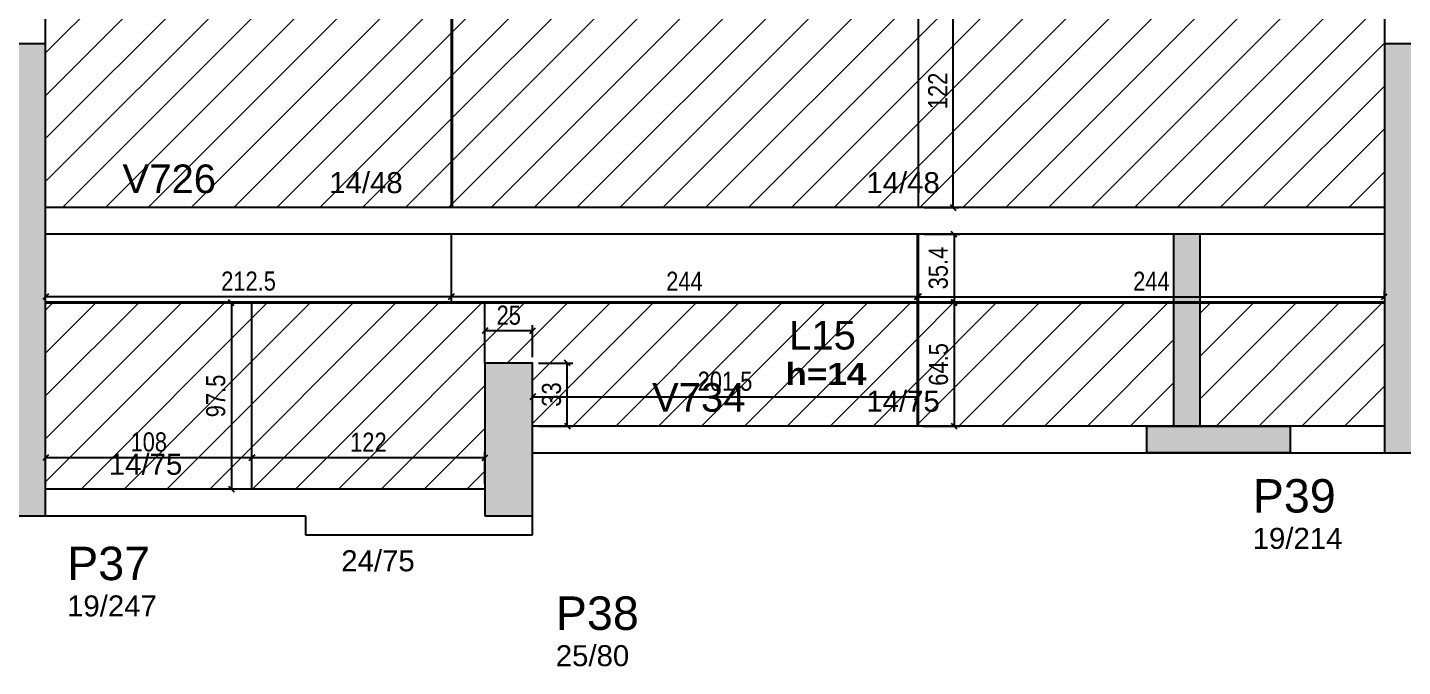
# Model space of a CAD drawing. Extents: x 3022 to 8661, y -614 to 3008.
# Drawn here: x 4846 to 5566, y 195 to 529 of the extents above; entities that cross this region are included whole.
import ezdxf

# ---------------------------------------------------------------- set-up
doc = ezdxf.new("R2010")
doc.units = 0
doc.header["$PDMODE"] = 34
for name, color, linetype in [('COTA', 241, 'Continuous'), ('MTH-DIM-PILAR', 3, 'Continuous'), ('MTH-DIM-VIGA', 3, 'Continuous'), ('MTH-FACE-VIGA', 7, 'Continuous'), ('MTH-LINHA-SEÇÃO', 16, 'Continuous'), ('MTH-PILAR-SEGUE', 5, 'Continuous'), ('MTH-SOMBRA21', 150, 'Continuous'), ('MTH-SOMBRA25', 253, 'Continuous'), ('MTH-TIT1-PILAR', 5, 'Continuous'), ('MTH-TIT1-VIGA', 5, 'Continuous'), ('MTH-TXT-NEGRITO', 5, 'Continuous'), ('Painéis', 200, 'Continuous')]:
    doc.layers.add(name, color=color, linetype=linetype)
doc.layers.add('Hachura', color=251, linetype='Continuous', lineweight=9)
doc.styles.add('COTA TECNICA', font='techl___.ttf', dxfattribs={"height": 10})
doc.styles.add('TQS_ARIAL', font='arial.ttf')
doc.styles.add('TQS_ARIAL_BLACK', font='ariblk.ttf')
doc.dimstyles.new('PAINEL', dxfattribs={"dimtxt": 10, "dimasz": 3, "dimexe": 3, "dimexo": 3, "dimgap": 3, "dimtad": 1, "dimdec": 1, "dimzin": 12, "dimdsep": 46, "dimtxsty": 'COTA TECNICA', "dimblk1": 'OBLIQUE', "dimblk2": 'OBLIQUE', "dimsah": 1, "dimcen": 0.9, "dimclrd": 4, "dimclre": 4, "dimclrt": 240, "dimadec": 1, "dimazin": 3, "dimtfac": 1, "dimtdec": 1, "dimtmove": 0, "dimatfit": 3, "dimfxl": 1, "dimtolj": 1, "dimtzin": 12, "dimarcsym": 0})
pattern_1 = [(45, (1084.576, 0), (-11.22532, 11.22532), [])]

# ---------------------------------------------------------------- blocks, each defined once
blk = doc.blocks.new('_Oblique')
at = {"color": 0, "linetype": 'ByBlock', "lineweight": -2}
blk.add_line((-0.5, -0.5), (0.5, 0.5), dxfattribs=at)
blk = doc.blocks.new('*D1350')
at = {"layer": 'COTA', "color": 4, "lineweight": -2, "transparency": 16777216}
for p, q in [((5315.64, 556.75), (5333.82, 556.75)), ((5330.82, 434.75), (5330.82, 556.75)), ((5315.64, 434.75), (5333.82, 434.75))]:
    blk.add_line(p, q, dxfattribs=at)
at = {"layer": 'Defpoints', "color": 0, "transparency": 16777216}
for p in [(5312.64, 556.75), (5330.82, 556.75), (5312.64, 434.75)]:
    blk.add_point(p, dxfattribs=at)
at = {"layer": 'COTA', "color": 4, "lineweight": -2, "transparency": 16777216, "xscale": 3, "yscale": 3, "zscale": 3}
for p, rotation in [((5330.82, 556.75), 90), ((5330.82, 434.75), 270)]:
    blk.add_blockref('_Oblique', p, dxfattribs=dict(at, rotation=rotation))
at = {"layer": 'COTA', "color": 240, "transparency": 16777216, "insert": (5322.76, 495.75), "char_height": 10, "attachment_point": 5, "rotation": 90, "style": 'COTA TECNICA'}
blk.add_mtext('\\A1;122', dxfattribs=at)
blk = doc.blocks.new('*D1370')
at = {"layer": 'COTA', "color": 4, "lineweight": -2, "transparency": 16777216}
for p, q in [((4855.64, 290.35), (4855.64, 306.85)), ((4855.64, 303.85), (4963.64, 303.85)), ((4963.64, 290.35), (4963.64, 306.85))]:
    blk.add_line(p, q, dxfattribs=at)
at = {"layer": 'Defpoints', "color": 0, "transparency": 16777216}
for p in [(4963.64, 303.85), (4855.64, 287.35), (4963.64, 287.35)]:
    blk.add_point(p, dxfattribs=at)
at = {"layer": 'COTA', "color": 4, "lineweight": -2, "transparency": 16777216, "xscale": 3, "yscale": 3, "zscale": 3, "rotation": 180}
blk.add_blockref('_Oblique', (4855.64, 303.85), dxfattribs=at)
at = {"layer": 'COTA', "color": 4, "lineweight": -2, "transparency": 16777216, "xscale": 3, "yscale": 3, "zscale": 3}
blk.add_blockref('_Oblique', (4963.64, 303.85), dxfattribs=at)
at = {"layer": 'COTA', "color": 240, "transparency": 16777216, "insert": (4909.64, 311.98), "char_height": 10, "attachment_point": 5, "style": 'COTA TECNICA'}
blk.add_mtext('\\A1;108', dxfattribs=at)
blk = doc.blocks.new('*D1371')
at = {"layer": 'COTA', "color": 4, "lineweight": -2, "transparency": 16777216}
for p, q in [((4963.64, 290.35), (4963.64, 306.85)), ((4963.64, 303.85), (5085.64, 303.85)), ((5085.64, 290.35), (5085.64, 306.85))]:
    blk.add_line(p, q, dxfattribs=at)
at = {"layer": 'Defpoints', "color": 0, "transparency": 16777216}
for p in [(5085.64, 303.85), (4963.64, 287.35), (5085.64, 287.35)]:
    blk.add_point(p, dxfattribs=at)
at = {"layer": 'COTA', "color": 4, "lineweight": -2, "transparency": 16777216, "xscale": 3, "yscale": 3, "zscale": 3, "rotation": 180}
blk.add_blockref('_Oblique', (4963.64, 303.85), dxfattribs=at)
at = {"layer": 'COTA', "color": 4, "lineweight": -2, "transparency": 16777216, "xscale": 3, "yscale": 3, "zscale": 3}
blk.add_blockref('_Oblique', (5085.64, 303.85), dxfattribs=at)
at = {"layer": 'COTA', "color": 240, "transparency": 16777216, "insert": (5024.64, 311.91), "char_height": 10, "attachment_point": 5, "style": 'COTA TECNICA'}
blk.add_mtext('\\A1;122', dxfattribs=at)
blk = doc.blocks.new('*D1372')
at = {"layer": 'COTA', "color": 4, "lineweight": -2, "transparency": 16777216}
for p, q in [((4960.64, 384.85), (4949.88, 384.85)), ((4952.88, 384.85), (4952.88, 287.35)), ((4960.64, 287.35), (4949.88, 287.35))]:
    blk.add_line(p, q, dxfattribs=at)
at = {"layer": 'Defpoints', "color": 0, "transparency": 16777216}
for p in [(4963.64, 384.85), (4952.88, 287.35), (4963.64, 287.35)]:
    blk.add_point(p, dxfattribs=at)
at = {"layer": 'COTA', "color": 4, "lineweight": -2, "transparency": 16777216, "xscale": 3, "yscale": 3, "zscale": 3}
for p, rotation in [((4952.88, 384.85), 90), ((4952.88, 287.35), 270)]:
    blk.add_blockref('_Oblique', p, dxfattribs=dict(at, rotation=rotation))
at = {"layer": 'COTA', "color": 240, "transparency": 16777216, "insert": (4944.74, 336.1), "char_height": 10, "attachment_point": 5, "rotation": 90, "style": 'COTA TECNICA'}
blk.add_mtext('\\A1;97.5', dxfattribs=at)
blk = doc.blocks.new('*D1373')
at = {"layer": 'COTA', "color": 4, "lineweight": -2, "transparency": 16777216}
for p, q in [((5312.64, 387.85), (5312.64, 391.07)), ((5556.64, 387.85), (5556.64, 391.07)), ((5312.64, 388.07), (5556.64, 388.07))]:
    blk.add_line(p, q, dxfattribs=at)
at = {"layer": 'Defpoints', "color": 0, "transparency": 16777216}
for p in [(5312.64, 384.85), (5556.64, 388.07), (5556.64, 384.85)]:
    blk.add_point(p, dxfattribs=at)
at = {"layer": 'COTA', "color": 4, "lineweight": -2, "transparency": 16777216, "xscale": 3, "yscale": 3, "zscale": 3, "rotation": 180}
blk.add_blockref('_Oblique', (5312.64, 388.07), dxfattribs=at)
at = {"layer": 'COTA', "color": 4, "lineweight": -2, "transparency": 16777216, "xscale": 3, "yscale": 3, "zscale": 3}
blk.add_blockref('_Oblique', (5556.64, 388.07), dxfattribs=at)
at = {"layer": 'COTA', "color": 240, "transparency": 16777216, "insert": (5434.64, 396.14), "char_height": 10, "attachment_point": 5, "style": 'COTA TECNICA'}
blk.add_mtext('\\A1;244', dxfattribs=at)
blk = doc.blocks.new('*D1374')
at = {"layer": 'COTA', "color": 4, "lineweight": -2, "transparency": 16777216}
for p, q in [((5068.14, 388.35), (5068.14, 391.07)), ((5312.14, 388.35), (5312.14, 391.07)), ((5312.14, 388.07), (5068.14, 388.07))]:
    blk.add_line(p, q, dxfattribs=at)
at = {"layer": 'Defpoints', "color": 0, "transparency": 16777216}
for p in [(5068.14, 388.07), (5068.14, 385.35), (5312.14, 385.35)]:
    blk.add_point(p, dxfattribs=at)
at = {"layer": 'COTA', "color": 4, "lineweight": -2, "transparency": 16777216, "xscale": 3, "yscale": 3, "zscale": 3, "rotation": 180}
blk.add_blockref('_Oblique', (5068.14, 388.07), dxfattribs=at)
at = {"layer": 'COTA', "color": 4, "lineweight": -2, "transparency": 16777216, "xscale": 3, "yscale": 3, "zscale": 3}
blk.add_blockref('_Oblique', (5312.14, 388.07), dxfattribs=at)
at = {"layer": 'COTA', "color": 240, "transparency": 16777216, "insert": (5190.14, 396.14), "char_height": 10, "attachment_point": 5, "style": 'COTA TECNICA'}
blk.add_mtext('\\A1;244', dxfattribs=at)
blk = doc.blocks.new('*D1375')
at = {"layer": 'COTA', "color": 4, "lineweight": -2, "transparency": 16777216}
for p, q in [((4855.64, 388.35), (4855.64, 391.07)), ((5068.14, 388.35), (5068.14, 391.07)), ((5068.14, 388.07), (4855.64, 388.07))]:
    blk.add_line(p, q, dxfattribs=at)
at = {"layer": 'Defpoints', "color": 0, "transparency": 16777216}
for p in [(4855.64, 388.07), (4855.64, 385.35), (5068.14, 385.35)]:
    blk.add_point(p, dxfattribs=at)
at = {"layer": 'COTA', "color": 4, "lineweight": -2, "transparency": 16777216, "xscale": 3, "yscale": 3, "zscale": 3, "rotation": 180}
blk.add_blockref('_Oblique', (4855.64, 388.07), dxfattribs=at)
at = {"layer": 'COTA', "color": 4, "lineweight": -2, "transparency": 16777216, "xscale": 3, "yscale": 3, "zscale": 3}
blk.add_blockref('_Oblique', (5068.14, 388.07), dxfattribs=at)
at = {"layer": 'COTA', "color": 240, "transparency": 16777216, "insert": (4961.89, 396.18), "char_height": 10, "attachment_point": 5, "style": 'COTA TECNICA'}
blk.add_mtext('\\A1;212.5', dxfattribs=at)
blk = doc.blocks.new('*D1376')
at = {"layer": 'COTA', "color": 4, "lineweight": -2, "transparency": 16777216}
for p, q in [((5085.64, 356.35), (5085.64, 373.22)), ((5110.64, 370.22), (5085.64, 370.22)), ((5110.64, 356.35), (5110.64, 373.22))]:
    blk.add_line(p, q, dxfattribs=at)
at = {"layer": 'Defpoints', "color": 0, "transparency": 16777216}
for p in [(5085.64, 370.22), (5085.64, 353.35), (5110.64, 353.35)]:
    blk.add_point(p, dxfattribs=at)
at = {"layer": 'COTA', "color": 4, "lineweight": -2, "transparency": 16777216, "xscale": 3, "yscale": 3, "zscale": 3, "rotation": 180}
blk.add_blockref('_Oblique', (5085.64, 370.22), dxfattribs=at)
at = {"layer": 'COTA', "color": 4, "lineweight": -2, "transparency": 16777216, "xscale": 3, "yscale": 3, "zscale": 3}
blk.add_blockref('_Oblique', (5110.64, 370.22), dxfattribs=at)
at = {"layer": 'COTA', "color": 240, "transparency": 16777216, "insert": (5098.14, 378.33), "char_height": 10, "attachment_point": 5, "style": 'COTA TECNICA'}
blk.add_mtext('\\A1;25', dxfattribs=at)
blk = doc.blocks.new('*D1377')
at = {"layer": 'COTA', "color": 4, "lineweight": -2, "transparency": 16777216}
for p, q in [((5113.64, 353.35), (5131.77, 353.35)), ((5128.77, 320.35), (5128.77, 353.35)), ((5113.64, 320.35), (5131.77, 320.35))]:
    blk.add_line(p, q, dxfattribs=at)
at = {"layer": 'Defpoints', "color": 0, "transparency": 16777216}
for p in [(5110.64, 353.35), (5128.77, 353.35), (5110.64, 320.35)]:
    blk.add_point(p, dxfattribs=at)
at = {"layer": 'COTA', "color": 4, "lineweight": -2, "transparency": 16777216, "xscale": 3, "yscale": 3, "zscale": 3}
for p, rotation in [((5128.77, 353.35), 90), ((5128.77, 320.35), 270)]:
    blk.add_blockref('_Oblique', p, dxfattribs=dict(at, rotation=rotation))
at = {"layer": 'COTA', "color": 240, "transparency": 16777216, "insert": (5120.55, 336.85), "char_height": 10, "attachment_point": 5, "rotation": 90, "style": 'COTA TECNICA'}
blk.add_mtext('\\A1;33', dxfattribs=at)
blk = doc.blocks.new('*D1378')
at = {"layer": 'COTA', "color": 4, "lineweight": -2, "transparency": 16777216}
for p, q in [((5110.64, 323.35), (5110.64, 338.66)), ((5312.14, 323.35), (5312.14, 338.66)), ((5110.64, 335.66), (5312.14, 335.66))]:
    blk.add_line(p, q, dxfattribs=at)
at = {"layer": 'Defpoints', "color": 0, "transparency": 16777216}
for p in [(5312.14, 335.66), (5110.64, 320.35), (5312.14, 320.35)]:
    blk.add_point(p, dxfattribs=at)
at = {"layer": 'COTA', "color": 4, "lineweight": -2, "transparency": 16777216, "xscale": 3, "yscale": 3, "zscale": 3, "rotation": 180}
blk.add_blockref('_Oblique', (5110.64, 335.66), dxfattribs=at)
at = {"layer": 'COTA', "color": 4, "lineweight": -2, "transparency": 16777216, "xscale": 3, "yscale": 3, "zscale": 3}
blk.add_blockref('_Oblique', (5312.14, 335.66), dxfattribs=at)
at = {"layer": 'COTA', "color": 240, "transparency": 16777216, "insert": (5211.39, 343.77), "char_height": 10, "attachment_point": 5, "style": 'COTA TECNICA'}
blk.add_mtext('\\A1;201.5', dxfattribs=at)
blk = doc.blocks.new('*D1379')
at = {"layer": 'COTA', "color": 4, "lineweight": -2, "transparency": 16777216}
for p, q in [((5315.64, 420.75), (5334.31, 420.75)), ((5331.31, 420.75), (5331.31, 385.35)), ((5315.64, 385.35), (5334.31, 385.35))]:
    blk.add_line(p, q, dxfattribs=at)
at = {"layer": 'Defpoints', "color": 0, "transparency": 16777216}
for p in [(5312.64, 420.75), (5312.64, 385.35), (5331.31, 385.35)]:
    blk.add_point(p, dxfattribs=at)
at = {"layer": 'COTA', "color": 4, "lineweight": -2, "transparency": 16777216, "xscale": 3, "yscale": 3, "zscale": 3}
for p, rotation in [((5331.31, 420.75), 90), ((5331.31, 385.35), 270)]:
    blk.add_blockref('_Oblique', p, dxfattribs=dict(at, rotation=rotation))
at = {"layer": 'COTA', "color": 240, "transparency": 16777216, "insert": (5323.09, 403.05), "char_height": 10, "attachment_point": 5, "rotation": 90, "style": 'COTA TECNICA'}
blk.add_mtext('\\A1;35.4', dxfattribs=at)
blk = doc.blocks.new('*D1380')
at = {"layer": 'COTA', "color": 4, "lineweight": -2, "transparency": 16777216}
for p, q in [((5315.64, 384.85), (5334.31, 384.85)), ((5331.31, 384.85), (5331.31, 320.35)), ((5315.14, 320.35), (5334.31, 320.35))]:
    blk.add_line(p, q, dxfattribs=at)
at = {"layer": 'Defpoints', "color": 0, "transparency": 16777216}
for p in [(5312.64, 384.85), (5312.14, 320.35), (5331.31, 320.35)]:
    blk.add_point(p, dxfattribs=at)
at = {"layer": 'COTA', "color": 4, "lineweight": -2, "transparency": 16777216, "xscale": 3, "yscale": 3, "zscale": 3}
for p, rotation in [((5331.31, 384.85), 90), ((5331.31, 320.35), 270)]:
    blk.add_blockref('_Oblique', p, dxfattribs=dict(at, rotation=rotation))
at = {"layer": 'COTA', "color": 240, "transparency": 16777216, "insert": (5323.2, 352.6), "char_height": 10, "attachment_point": 5, "rotation": 90, "style": 'COTA TECNICA'}
blk.add_mtext('\\A1;64.5', dxfattribs=at)

msp = doc.modelspace()

# ---------------------------------------------------------------- hatches: boundary and pattern name
at = {"layer": 'Hachura', "linetype": 'ByBlock'}
h = msp.add_hatch(dxfattribs=at)
h.set_pattern_fill('ANSI31', color=256, scale=5)
h.set_pattern_definition(pattern_1)
h.paths.add_polyline_path([(5068.14, 987.35), (5068.14, 1109.35), (4989.25, 1109.35), (4989.25, 1059.35), (4973.25, 1059.35), (4973.25, 1109.35), (4855.64, 1109.35), (4855.64, 987.35)])
h.paths.add_polyline_path([(5312.64, 987.35), (5312.64, 1109.35), (5068.64, 1109.35), (5068.64, 987.35)])
h.paths.add_polyline_path([(5446.24, 1059.35), (5446.24, 1109.35), (5444.24, 1109.35), (5312.64, 1109.35), (5312.64, 987.35), (5556.64, 987.35), (5556.64, 1109.35), (5460.24, 1109.35), (5460.24, 1059.35)])
h.paths.add_polyline_path([(5556.64, 784.35), (5556.64, 847.26), (5510.64, 847.26), (5510.64, 863.26), (5556.64, 863.26), (5556.64, 906.35), (5312.64, 906.35), (5312.64, 784.35)])
h.paths.add_polyline_path([(5312.64, 906.35), (5068.64, 906.35), (5068.64, 784.35), (5312.64, 784.35)])
h.paths.add_polyline_path([(4855.64, 906.35), (4855.64, 863.26), (4901.64, 863.26), (4901.64, 847.26), (4855.64, 847.26), (4855.64, 800.26), (4855.64, 784.35), (5068.14, 784.35), (5068.14, 906.35)])
h.paths.add_polyline_path([(4855.64, 703.85), (4855.64, 581.85), (5068.14, 581.85), (5068.14, 703.85)])
h.paths.add_polyline_path([(5068.64, 703.85), (5068.64, 581.85), (5312.64, 581.85), (5312.64, 703.85)])
h.paths.add_polyline_path([(5312.64, 703.85), (5312.64, 581.85), (5556.64, 581.85), (5556.64, 703.85)])
h.paths.add_polyline_path([(5312.64, 556.75), (5312.64, 434.75), (5556.64, 434.75), (5556.64, 520.35), (5556.64, 556.75)])
h.paths.add_polyline_path([(5068.64, 556.75), (5068.64, 434.75), (5312.64, 434.75), (5312.64, 556.75)])
h.paths.add_polyline_path([(4855.64, 556.75), (4855.64, 520.35), (4855.64, 434.75), (5068.14, 434.75), (5068.14, 556.75)])
h = msp.add_hatch(dxfattribs=at)
h.set_pattern_fill('ANSI31', color=256, scale=5)
h.set_pattern_definition(pattern_1)
h.paths.add_polyline_path([(4855.64, 287.35), (4855.64, 384.85), (4963.64, 384.85), (4963.64, 287.35)])
h.paths.add_polyline_path([(5085.64, 287.35), (4963.64, 287.35), (4963.64, 384.85), (5085.64, 384.85), (5085.64, 353.35)])
h.paths.add_polyline_path([(5312.14, 384.85), (5312.14, 320.35), (5110.64, 320.35), (5110.64, 353.35), (5085.64, 353.35), (5085.64, 384.85)])
h.paths.add_polyline_path([(5446.24, 384.85), (5446.24, 320.35), (5432.24, 320.35), (5312.64, 320.35), (5312.64, 384.85)])
h.paths.add_polyline_path([(5556.64, 384.85), (5556.64, 320.35), (5460.24, 320.35), (5460.24, 384.85)])

# ---------------------------------------------------------------- linework, layer by layer
at = {"layer": 'MTH-FACE-VIGA', "linetype": 'Continuous'}
for p, q in [((4855.64, 520.35), (4855.64, 963.35)), ((5556.64, 963.35), (5556.64, 520.35)), ((5556.64, 434.75), (4855.64, 434.75)), ((5556.64, 420.75), (4855.64, 420.75)), ((5556.64, 320.35), (5110.64, 320.35)), ((5110.64, 306.35), (5556.64, 306.35)), ((5085.64, 287.35), (4855.64, 287.35)), ((4855.64, 273.35), (4991.64, 273.35)), ((4991.64, 273.35), (4991.64, 263.35)), ((5110.64, 263.35), (5110.64, 273.35)), ((4991.64, 263.35), (5110.64, 263.35))]:
    msp.add_line(p, q, dxfattribs=at)
at = {"layer": 'MTH-LINHA-SEÇÃO', "linetype": 'Continuous'}
for points in [[(5446.24, 420.75), (5446.24, 320.35), (5460.24, 320.35), (5460.24, 420.75), (5446.24, 420.75)], [(5507.24, 306.35), (5432.24, 306.35), (5432.24, 320.35), (5507.24, 320.35), (5507.24, 306.35)]]:
    msp.add_lwpolyline(points, dxfattribs=at)
at = {"layer": 'MTH-PILAR-SEGUE', "linetype": 'Continuous'}
for points in [[(4836.64, 273.35), (4855.64, 273.35), (4855.64, 520.35), (4836.64, 520.35), (4836.64, 273.35)], [(5556.64, 306.35), (5575.64, 306.35), (5575.64, 520.35), (5556.64, 520.35), (5556.64, 306.35)], [(5085.64, 273.35), (5110.64, 273.35), (5110.64, 353.35), (5085.64, 353.35), (5085.64, 273.35)]]:
    msp.add_lwpolyline(points, dxfattribs=at)
at = {"layer": 'MTH-SOMBRA21', "linetype": 'Continuous'}
for points in [[(5446.24, 420.75), (5446.24, 320.35), (5460.24, 320.35)], [(5446.24, 420.75), (5460.24, 320.35), (5460.24, 420.75)], [(5507.24, 306.35), (5432.24, 306.35), (5432.24, 320.35)], [(5507.24, 306.35), (5432.24, 320.35), (5507.24, 320.35)], [(5507.24, 306.35), (5507.24, 320.35), (5507.24, 306.35)]]:
    msp.add_solid(points, dxfattribs=at)
at = {"layer": 'MTH-SOMBRA25', "linetype": 'Continuous'}
for points in [[(4836.64, 273.35), (4855.64, 273.35), (4855.64, 520.35)], [(4836.64, 273.35), (4855.64, 520.35), (4836.64, 520.35)], [(5556.64, 306.35), (5575.64, 306.35), (5575.64, 520.35)], [(5556.64, 306.35), (5575.64, 520.35), (5556.64, 520.35)], [(5556.64, 306.35), (5556.64, 520.35), (5556.64, 306.35)], [(5085.64, 273.35), (5110.64, 273.35), (5110.64, 353.35)], [(5085.64, 273.35), (5110.64, 353.35), (5085.64, 353.35)], [(5085.64, 273.35), (5085.64, 353.35), (5085.64, 273.35)]]:
    msp.add_solid(points, dxfattribs=at)
at = {"layer": 'Painéis'}
for p, q in [((5068.14, 434.75), (5068.14, 1109.35)), ((5068.64, 434.75), (5068.64, 1109.35)), ((5312.64, 434.75), (5312.64, 1109.35)), ((5068.14, 384.85), (5068.14, 420.75)), ((5312.14, 320.35), (5312.14, 420.75)), ((5312.64, 320.35), (5312.64, 420.75)), ((4855.64, 385.35), (5556.64, 385.35)), ((4855.64, 384.85), (5556.64, 384.85)), ((4963.64, 287.35), (4963.64, 384.85)), ((5085.64, 353.35), (5085.64, 384.85))]:
    msp.add_line(p, q, dxfattribs=at)

# ---------------------------------------------------------------- texts
at = {"layer": 'MTH-DIM-PILAR', "linetype": 'Continuous', "style": 'TQS_ARIAL'}
for s, p in [('19/214', (5487.69, 256.08)), ('19/247', (4866.87, 220.71)), ('25/80', (5122.77, 194.67))]:
    msp.add_text(s, height=11, dxfattribs=at).set_placement(p)
at = {"layer": 'MTH-DIM-VIGA', "linetype": 'Continuous', "style": 'TQS_ARIAL'}
for s, p in [('14/48', (5004.14, 442.25)), ('14/48', (5285.4, 442.25)), ('14/75', (5285.4, 327.85)), ('14/75', (4888.73, 294.85)), ('24/75', (5010.45, 244.35))]:
    msp.add_text(s, height=11, dxfattribs=at).set_placement(p)
at = {"layer": 'MTH-TIT1-PILAR', "linetype": 'Continuous', "style": 'TQS_ARIAL'}
for s, p in [('P39', (5487.69, 275.08)), ('P37', (4866.87, 239.71)), ('P38', (5122.77, 213.67))]:
    msp.add_text(s, height=17.5, dxfattribs=at).set_placement(p)
at = {"layer": 'MTH-TIT1-VIGA', "linetype": 'Continuous', "style": 'TQS_ARIAL'}
for s, p in [('V726', (4895.93, 442.25)), ('L15', (5244.95, 360.42)), ('V734', (5173.19, 327.85))]:
    msp.add_text(s, height=15, dxfattribs=at).set_placement(p)
at = {"layer": 'MTH-TXT-NEGRITO', "color": 3, "linetype": 'Continuous', "style": 'TQS_ARIAL_BLACK'}
msp.add_text('h=14', height=11.5, dxfattribs=at).set_placement((5243, 341.88))

# ---------------------------------------------------------------- dimensions: what is measured, and where the dimension line sits
at = {"layer": 'COTA'}
for base, p1, p2, angle, picture, middle in [((5330.82, 556.75), (5312.64, 434.75), (5312.64, 556.75), 90, '*D1350', (5322.76, 495.75)), ((5331.31, 385.35), (5312.64, 420.75), (5312.64, 385.35), 270, '*D1379', (5323.09, 403.05)), ((4952.88, 287.35), (4963.64, 384.85), (4963.64, 287.35), 270, '*D1372', (4944.74, 336.1)), ((5331.31, 320.35), (5312.64, 384.85), (5312.14, 320.35), 270, '*D1380', (5323.2, 352.6)), ((5128.77, 353.35), (5110.64, 320.35), (5110.64, 353.35), 270, '*D1377', (5120.55, 336.85))]:
    dim = msp.add_linear_dim(base=base, p1=p1, p2=p2, angle=angle, dimstyle='PAINEL', dxfattribs=at)
    dim.commit()
    dim.dimension.update_dxf_attribs({"geometry": picture, "text_midpoint": middle})
for base, p1, p2, picture, middle in [((4855.64, 388.07), (5068.14, 385.35), (4855.64, 385.35), '*D1375', (4961.89, 396.18)), ((5556.64, 388.07), (5312.64, 384.85), (5556.64, 384.85), '*D1373', (5434.64, 396.14)), ((5085.64, 303.85), (4963.64, 287.35), (5085.64, 287.35), '*D1371', (5024.64, 311.91))]:
    dim = msp.add_linear_dim(base=base, p1=p1, p2=p2, dimstyle='PAINEL', override={"dimtmove": 1}, dxfattribs=at)
    dim.commit()
    dim.dimension.update_dxf_attribs({"geometry": picture, "text_midpoint": middle})
for base, p1, p2, picture, middle in [((5068.14, 388.07), (5312.14, 385.35), (5068.14, 385.35), '*D1374', (5190.14, 396.14)), ((5085.64, 370.22), (5110.64, 353.35), (5085.64, 353.35), '*D1376', (5098.14, 378.33)), ((5312.14, 335.66), (5110.64, 320.35), (5312.14, 320.35), '*D1378', (5211.39, 343.77)), ((4963.64, 303.85), (4855.64, 287.35), (4963.64, 287.35), '*D1370', (4909.64, 311.98))]:
    dim = msp.add_linear_dim(base=base, p1=p1, p2=p2, dimstyle='PAINEL', dxfattribs=at)
    dim.commit()
    dim.dimension.update_dxf_attribs({"geometry": picture, "text_midpoint": middle})

doc.saveas('drawing.dxf')
